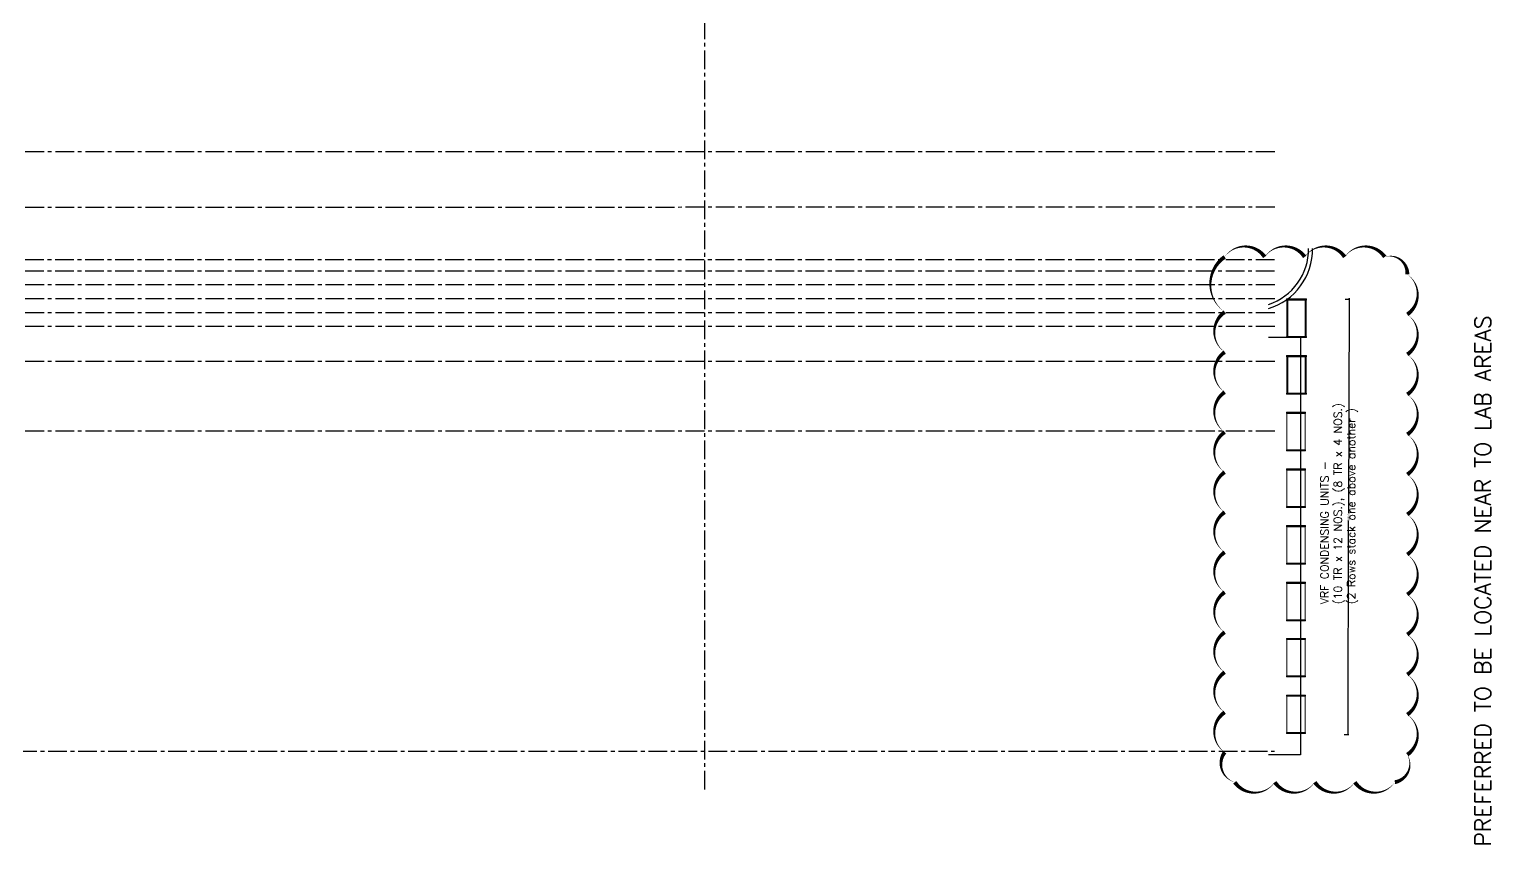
# Model space of a CAD drawing. Header units: millimetres. Extents: x -661525 to 498941, y 282148 to 1359693.
# Drawn here: x -349733 to -313213, y 417163 to 437515 of the extents above; entities that cross this region are included whole.
import ezdxf

# ---------------------------------------------------------------- set-up
doc = ezdxf.new("R2010")
doc.units = ezdxf.units.MM
doc.header["$LTSCALE"] = 2.5
doc.header["$PDMODE"] = 35
doc.header["$PDSIZE"] = 15
doc.linetypes.add('CENTER', pattern=[2, 1.25, -0.25, 0.25, -0.25])
doc.layers.get('0').update_dxf_attribs({"linetype": 'CONTINUOUS'})
doc.layers.get('DEFPOINTS').update_dxf_attribs({"linetype": 'CONTINUOUS'})
for name, color, linetype in [('A-ANNO-GRID', 5, 'CENTER'), ('A-ELEV', 8, 'CONTINUOUS'), ('vemcpl-ahu', 6, 'CONTINUOUS')]:
    doc.layers.add(name, color=color, linetype=linetype)
doc.layers.add('VEMCPL-ODU', color=6, linetype='CONTINUOUS', lineweight=0)
doc.layers.add('VEMCPL-POWER POINT CKT', color=6, linetype='CONTINUOUS', lineweight=18)
doc.styles.add('ARIAL', font='arial.ttf')
doc.styles.add('COMPLEX', font='complex.shx', dxfattribs={"width": 0.8})
doc.styles.add('ROMANS', font='romans.shx', dxfattribs={"height": 125})
doc.dimstyles.new('TICK100', dxfattribs={"dimtxt": 250, "dimasz": 200, "dimexe": 150, "dimexo": 10, "dimgap": 50, "dimtad": 0, "dimdec": 0, "dimrnd": 5, "dimzin": 1, "dimdsep": 46, "dimtxsty": 'COMPLEX', "dimblk1": 'ARCHTICK', "dimblk2": 'ARCHTICK', "dimsah": 1, "dimcen": 0.09375, "dimdle": 150, "dimclrd": 11, "dimclre": 11, "dimclrt": 7, "dimadec": 0, "dimazin": 0, "dimtfac": 1, "dimtdec": 0, "dimtofl": 0, "dimtmove": 0, "dimatfit": 3, "dimldrblk": 'OPEN90', "dimfxl": 1, "dimtolj": 1, "dimtzin": 1, "dimarcsym": 0})

# ---------------------------------------------------------------- blocks, each defined once
blk = doc.blocks.new('ODU 1')
at = {"layer": 'VEMCPL-POWER POINT CKT'}
for points in [[(-239367, 807005), (-238885, 807005), (-238885, 806976), (-239367, 806976)], [(-239356, 806054), (-239356, 806994), (-238896, 806994), (-238896, 806054)], [(-239367, 806071), (-238885, 806071), (-238885, 806042), (-239367, 806042)]]:
    blk.add_lwpolyline(points, close=True, dxfattribs=at)
blk = doc.blocks.new('_ARCHTICK')
at = {"color": 0, "linetype": 'ByBlock', "const_width": 0.15}
blk.add_lwpolyline([(-0.5, -0.5), (0.5, 0.5)], dxfattribs=at)
blk = doc.blocks.new('*D369')
at = {"layer": 'DEFPOINTS', "color": 0, "transparency": 16777216}
for p in [(-317816, 430775), (-317839, 419896), (-316778, 419894)]:
    blk.add_point(p, dxfattribs=at)
at = {"layer": 'vemcpl-ahu', "color": 8, "lineweight": -2, "transparency": 16777216}
for p, q in [((-316855, 430773), (-316735, 430773)), ((-316755, 430793), (-316766, 425425)), ((-316778, 419874), (-316767, 425242)), ((-316878, 419894), (-316758, 419894))]:
    blk.add_line(p, q, dxfattribs=at)
at = {"layer": 'vemcpl-ahu', "color": 8, "lineweight": -2, "transparency": 16777216, "xscale": 40, "yscale": 40, "zscale": 40}
for p, rotation in [((-316755, 430773), 89.87886429720439), ((-316778, 419894), 269.8788642972044)]:
    blk.add_blockref('_ARCHTICK', p, dxfattribs=dict(at, rotation=rotation))
at = {"layer": 'vemcpl-ahu', "color": 1, "transparency": 16777216, "insert": (-316766, 425333), "char_height": 50, "attachment_point": 5, "rotation": 89.8789, "style": 'ARIAL'}
blk.add_mtext('\\A1;10879', dxfattribs=at)

msp = doc.modelspace()

# ---------------------------------------------------------------- linework, layer by layer
at = {"color": 1}
for p, q in [((-318770.6, 429821.8), (-317966.4, 429821.8)), ((-317966.4, 429821.8), (-317966.4, 419386.1)), ((-317966.4, 419386.1), (-318770.6, 419386.1))]:
    msp.add_line(p, q, dxfattribs=at)
at = {"layer": 'A-ANNO-GRID', "color": 252, "ltscale": 150}
for p, q in [((-332860.6, 454987.8), (-332860.6, 418436)), ((-318611.4, 434451.8), (-399497.4, 434451.8)), ((-318611.4, 433066.8), (-401872.6, 433057.7)), ((-318617.7, 431751.8), (-399510, 431751.8)), ((-318617.7, 431472.8), (-352350.5, 431472.8)), ((-399510, 419476.8), (-318617.7, 419476.8))]:
    msp.add_line(p, q, dxfattribs=at)
for points in [[(-318611.4, 431126.1), (-398777.6, 431126.1), (-399301.9, 429204.3), (-399510, 429204.3)], [(-318611.4, 430779.3), (-398633.5, 430779.3), (-399435.2, 427840.6), (-401872.6, 427840.6)], [(-318611.4, 430432.5), (-398291.1, 430432.5), (-399369.3, 426480.5), (-399510, 426480.5)], [(-318611.4, 430085.7), (-398112, 430085.7), (-399461.9, 425137.4), (-401865.4, 425137.4)], [(-318611.4, 429213.7), (-397912.1, 429213.7), (-399340, 423979.6), (-399510, 423979.6)], [(-318611.4, 427469.5), (-397722.6, 427469.5), (-399316.8, 421626), (-399510, 421626)]]:
    msp.add_lwpolyline(points, dxfattribs=at)
at = {"layer": 'A-ELEV', "color": 8}
for radius, start in [(1550.1, 286.70469), (1450.1, 287.89425)]:
    msp.add_arc((-319216.2, 432018.3), radius, start, 0.76648, dxfattribs=at)
at = {"layer": 'vemcpl-ahu', "color": 1}
msp.add_lwpolyline([(-319861.4, 431826.7, 0, 100, -0.5205671), (-318861.4, 431826.7, 0, 100, -0.5205671), (-317861.4, 431826.7, 0, 100, -0.5205671), (-316861.4, 431826.7, 0, 100, -0.5205671), (-315861.4, 431826.7, 0, 100, -0.5205671), (-315298.6, 431389.5, 0, 100, -0.5205671), (-315298.6, 430389.5, 0, 100, -0.5205671), (-315298.6, 429389.5, 0, 100, -0.5205671), (-315298.6, 428389.5, 0, 100, -0.5205671), (-315298.6, 427389.5, 0, 100, -0.5205671), (-315298.6, 426389.5, 0, 100, -0.5205671), (-315298.6, 425389.5, 0, 100, -0.5205671), (-315298.6, 424389.5, 0, 100, -0.5205671), (-315298.6, 423389.5, 0, 100, -0.5205671), (-315298.6, 422389.5, 0, 100, -0.5205671), (-315298.6, 421389.5, 0, 100, -0.5205671), (-315298.6, 420389.5, 0, 100, -0.5205671), (-315298.6, 419389.5, 0, 100, -0.5205671), (-315609.3, 418700.3, 0, 100, -0.5205671), (-316609.3, 418700.3, 0, 100, -0.5205671), (-317609.3, 418700.3, 0, 100, -0.5205671), (-318609.3, 418700.3, 0, 100, -0.5205671), (-319609.3, 418700.3, 0, 100, -0.5205671), (-319861.4, 419448.3, 0, 100, -0.5205671), (-319861.4, 420448.3, 0, 100, -0.5205671), (-319861.4, 421448.3, 0, 100, -0.5205671), (-319861.4, 422448.3, 0, 100, -0.5205671), (-319861.4, 423448.3, 0, 100, -0.5205671), (-319861.4, 424448.3, 0, 100, -0.5205671), (-319861.4, 425448.3, 0, 100, -0.5205671), (-319861.4, 426448.3, 0, 100, -0.5205671), (-319861.4, 427448.3, 0, 100, -0.5205671), (-319861.4, 428448.3, 0, 100, -0.5205671), (-319861.4, 429448.3, 0, 100, -0.5205671), (-319861.4, 430448.3, 0, 100, -0.5205671)], format="xyseb", close=True, dxfattribs=at)

# ---------------------------------------------------------------- block references
at = {"layer": 'VEMCPL-ODU'}
for p in [(-78953.8, -376229.7), (-78930.8, -376229.7), (-78953.8, -377645.7), (-78930.8, -377645.7), (-78953.8, -379061.7), (-78953.8, -380477.7), (-78953.8, -381893.7), (-78953.8, -383309.7), (-78953.8, -384709.4), (-78953.8, -386125.4)]:
    msp.add_blockref('ODU 1', p, dxfattribs=at)

# ---------------------------------------------------------------- texts
at = {"layer": 'vemcpl-ahu', "color": 1, "insert": (-313612.7, 417094.2), "char_height": 400, "width": 23178.816, "attachment_point": 1, "rotation": 90, "style": 'ROMANS'}
msp.add_mtext('PREFERRED TO BE LOCATED NEAR TO LAB AREAS', dxfattribs=at)
at = {"layer": 'VEMCPL-ODU', "insert": (-317466.1, 423148.3), "char_height": 200, "width": 11589.408, "attachment_point": 1, "rotation": 90, "style": 'ROMANS'}
msp.add_mtext('VRF CONDENSING UNITS - \\P(10 TR x 12 NOS.), (8 TR x 4 NOS.)\\P(2 Rows stack one above another )', dxfattribs=at)

# ---------------------------------------------------------------- dimensions: what is measured, and where the dimension line sits
at = {"layer": 'vemcpl-ahu'}
dim = msp.add_aligned_dim(p1=(-317816.3, 430774.9), p2=(-317839.3, 419896.2), distance=1061.3, dimstyle='TICK100', override={"dimtxt": 50, "dimasz": 40, "dimexe": 20, "dimexo": 0, "dimgap": 0, "dimrnd": 0, "dimtxsty": 'ARIAL', "dimdle": 20, "dimclrd": 8, "dimclre": 8, "dimclrt": 1, "dimfxl": 100, "dimfxlon": 1, "dimarcsym": 1}, dxfattribs=at)
dim.commit()
dim.dimension.update_dxf_attribs({"geometry": '*D369', "text_midpoint": (-316766.5, 425333.3)})

doc.saveas('drawing.dxf')
